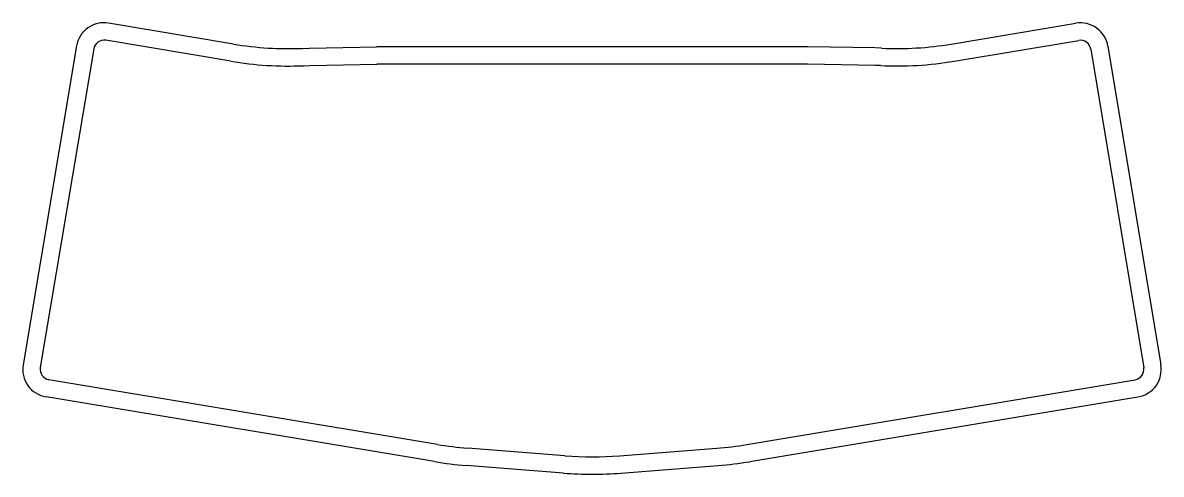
# Model space of a CAD drawing. Header units: millimetres. Extents: x 1 to 328, y 1 to 131.
import ezdxf

# ---------------------------------------------------------------- set-up
doc = ezdxf.new("R2010")
doc.units = ezdxf.units.MM
doc.layers.add('BLACK', color=1, linetype='Continuous', true_color=0xff0000)

msp = doc.modelspace()

# ---------------------------------------------------------------- linework, layer by layer
at = {"layer": 'BLACK'}
for p, q in [((61.73, 124.62), (25.81, 130.65)), ((267.92, 124.62), (303.72, 130.6)), ((60.91, 119.69), (24.98, 125.72)), ((268.74, 119.69), (304.54, 125.67)), ((16.59, 124.08), (1.25, 32.4)), ((21.52, 123.25), (6.18, 31.58)), ((81.55, 123.4), (83.42, 123.48)), ((83.56, 123.48), (102.81, 123.81)), ((226.63, 123.81), (102.9, 123.81)), ((246.08, 123.51), (226.71, 123.81)), ((247.85, 123.43), (246.24, 123.51)), ((308, 123.2), (323.2, 31.54)), ((312.93, 124.02), (328.14, 32.36)), ((81.76, 118.4), (83.64, 118.49)), ((83.64, 118.49), (102.9, 118.81)), ((226.63, 118.81), (102.9, 118.81)), ((246.01, 118.51), (226.63, 118.81)), ((247.61, 118.44), (246.01, 118.51)), ((120.29, 9.49), (8.65, 28.12)), ((209.2, 9.48), (320.74, 28.09)), ((119.47, 4.56), (7.82, 23.19)), ((210.02, 4.55), (321.56, 23.16)), ((156.93, 6.23), (128.91, 8.44)), ((172.57, 6.23), (200.54, 8.42)), ((156.54, 1.25), (128.52, 3.45)), ((172.96, 1.25), (200.93, 3.43))]:
    msp.add_line(p, q, dxfattribs=at)
for centre, radius, start, end in [((24.48, 122.76), 8, 80.4776, 170.5), ((305.04, 122.71), 8, 9.4184, 99.4776), ((24.48, 122.76), 3, 80.4776, 170.5), ((77.45, 218.31), 95, 260.4776, 272.4721), ((252.27, 218.33), 95, 267.329, 279.4776), ((305.04, 122.71), 3, 9.4184, 99.4776), ((77.45, 218.31), 100, 260.4776, 272.4721), ((252.27, 218.33), 100, 267.329, 279.4776), ((9.14, 31.08), 8, 170.5, 260.5257), ((9.14, 31.08), 3, 170.5, 260.5257), ((320.24, 31.05), 3, 279.4718, 9.4184), ((320.24, 31.05), 8, 279.4718, 9.4184), ((136.75, 108.13), 100, 260.5257, 265.5041), ((192.74, 108.11), 100, 274.4743, 279.4718), ((136.75, 108.13), 105, 260.5257, 265.5041), ((164.77, 105.93), 100, 265.5041, 274.4743), ((192.74, 108.11), 105, 274.4743, 279.4718), ((164.77, 105.93), 105, 265.5041, 274.4743)]:
    msp.add_arc(centre, radius, start, end, dxfattribs=at)

doc.saveas('drawing.dxf')
